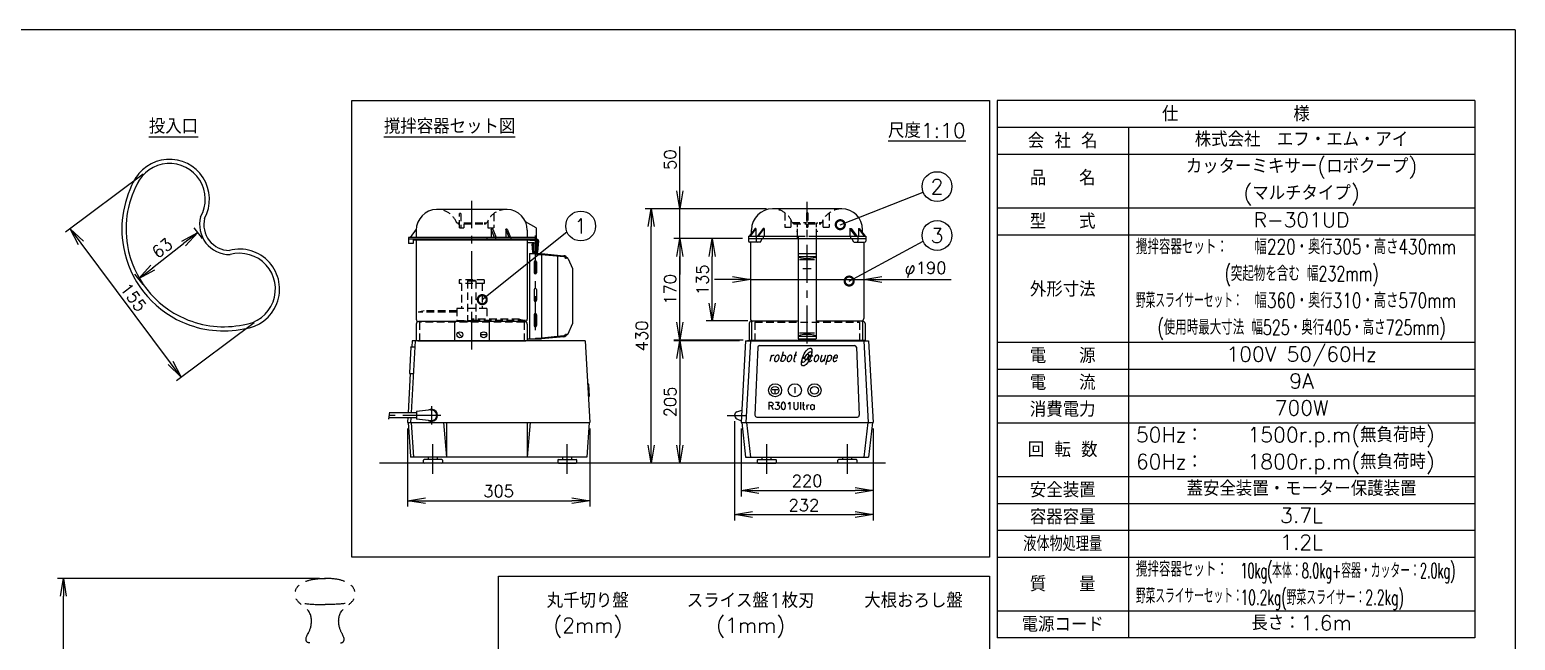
# Model space of a CAD drawing. Extents: x 115 to 2025, y 0 to 1377.
# Drawn here: x 781 to 2025, y 865 to 1377 of the extents above; entities that cross this region are included whole.
import ezdxf
from ezdxf.enums import TextEntityAlignment as Align

# ---------------------------------------------------------------- set-up
doc = ezdxf.new("R2010")
doc.units = 0
doc.header["$PDMODE"] = 3
for name, pattern in [('CENTER', [50.8, 31.75, -6.35, 6.35, -6.35]), ('HIDDEN', [9.525, 6.35, -3.175]), ('PHANTOM', [63.5, 31.75, -6.35, 6.35, -6.35, 6.35, -6.35])]:
    doc.linetypes.add(name, pattern=pattern)
doc.layers.get('0').update_dxf_attribs({"linetype": 'CONTINUOUS'})
doc.layers.get('DEFPOINTS').update_dxf_attribs({"linetype": 'CONTINUOUS'})
for name, color, linetype in [('DANMEN', 7, 'CONTINUOUS'), ('SIYOU', 7, 'CONTINUOUS'), ('SUNPOU', 7, 'CONTINUOUS'), ('WAKU', 7, 'CONTINUOUS')]:
    doc.layers.add(name, color=color, linetype=linetype)
doc.styles.get("Standard").update_dxf_attribs({"font": 'romans.shx', "bigfont": 'extfont.shx'})
doc.dimstyles.get("Standard").update_dxf_attribs({"dimscale": 5, "dimtxt": 2, "dimasz": 3, "dimexe": 1, "dimexo": 1, "dimgap": 0.6, "dimtad": 3, "dimdec": 0, "dimzin": 0, "dimdsep": 46, "dimtxsty": 'STANDARD', "dimblk1": 'OPEN', "dimblk2": 'OPEN', "dimsah": 1, "dimcen": 1.5, "dimclrd": 7, "dimclre": 7, "dimclrt": 7, "dimadec": 0, "dimazin": 0, "dimtfac": 1, "dimtdec": 0, "dimtmove": 0, "dimatfit": 0, "dimldrblk": 'DOTSMALL', "dimfxl": 1, "dimtvp": 1, "dimtolj": 1, "dimtzin": 0, "dimarcsym": 0})

# ---------------------------------------------------------------- blocks, each defined once
blk = doc.blocks.new('_DotSmall')
at = {"color": 0, "linetype": 'ByBlock', "const_width": 0.5}
blk.add_lwpolyline([(-0.0625, 0, 1), (0.0625, 0, 1)], format="xyb", close=True, dxfattribs=at)
blk = doc.blocks.new('_OPEN')
at = {"color": 0, "linetype": 'ByBlock'}
for p, q in [((-1, 0.167), (0, 0)), ((0, 0), (-1, -0.167)), ((0, 0), (-1, 0))]:
    blk.add_line(p, q, dxfattribs=at)
blk = doc.blocks.new('*D9')
at = {"layer": 'DEFPOINTS', "color": 0}
for p in [(880.1, 1258.7), (815, 1210.1), (973, 1134.3)]:
    blk.add_point(p, dxfattribs=at)
at = {"layer": 'SUNPOU', "color": 7, "lineweight": -2}
for p, q in [((876.1, 1255.8), (811, 1207.1)), ((898.9, 1097.7), (824, 1198.1)), ((969, 1131.3), (903.9, 1082.7))]:
    blk.add_line(p, q, dxfattribs=at)
at = {"layer": 'SUNPOU', "color": 7, "lineweight": -2, "xscale": 15, "yscale": 15, "zscale": 15}
for p, rotation in [((815, 1210.1), 126.7518749825442), ((907.9, 1085.7), 306.7518749825442)]:
    blk.add_blockref('_OPEN', p, dxfattribs=dict(at, rotation=rotation))
at = {"layer": 'SUNPOU', "color": 7, "insert": (867.9, 1152.7), "char_height": 10, "attachment_point": 5, "rotation": 306.7519}
blk.add_mtext('\\A1;155', dxfattribs=at)
blk = doc.blocks.new('*D10')
at = {"layer": 'DEFPOINTS', "color": 0}
for p in [(921.7, 1206.9), (928.7, 1198.1), (879.1, 1159.4)]:
    blk.add_point(p, dxfattribs=at)
at = {"layer": 'SUNPOU', "color": 7, "lineweight": -2}
for p, q in [((925.6, 1202), (918.7, 1210.8)), ((884, 1177.4), (909.9, 1197.7)), ((876, 1163.3), (869.1, 1172.1))]:
    blk.add_line(p, q, dxfattribs=at)
at = {"layer": 'SUNPOU', "color": 7, "lineweight": -2, "xscale": 15, "yscale": 15, "zscale": 15}
for p, rotation in [((921.7, 1206.9), 37.99015580049571), ((872.2, 1168.2), 217.9901558004957)]:
    blk.add_blockref('_OPEN', p, dxfattribs=dict(at, rotation=rotation))
at = {"layer": 'SUNPOU', "color": 7, "insert": (892, 1193.9), "char_height": 10, "attachment_point": 5, "rotation": 37.9902}
blk.add_mtext('\\A1;63', dxfattribs=at)
blk = doc.blocks.new('*D16')
at = {"layer": 'DEFPOINTS', "color": 0}
for p in [(1376.7, 1047.8), (1487.2, 1047.8), (1487.2, 990.9)]:
    blk.add_point(p, dxfattribs=at)
at = {"layer": 'SUNPOU', "color": 7, "lineweight": -2}
for p, q in [((1376.7, 1042.8), (1376.7, 985.9)), ((1487.2, 1042.8), (1487.2, 985.9)), ((1391.7, 990.9), (1472.2, 990.9))]:
    blk.add_line(p, q, dxfattribs=at)
at = {"layer": 'SUNPOU', "color": 7, "lineweight": -2, "xscale": 15, "yscale": 15, "zscale": 15, "rotation": 180}
blk.add_blockref('_OPEN', (1376.7, 990.9), dxfattribs=at)
at = {"layer": 'SUNPOU', "color": 7, "lineweight": -2, "xscale": 15, "yscale": 15, "zscale": 15}
blk.add_blockref('_OPEN', (1487.2, 990.9), dxfattribs=at)
at = {"layer": 'SUNPOU', "color": 7, "insert": (1432, 998.9), "char_height": 10, "attachment_point": 5}
blk.add_mtext('\\A1;220', dxfattribs=at)
blk = doc.blocks.new('*D17')
at = {"layer": 'DEFPOINTS', "color": 0}
for p in [(1097.5, 1047.8), (1250, 1047.8), (1250, 982.3)]:
    blk.add_point(p, dxfattribs=at)
at = {"layer": 'SUNPOU', "color": 7, "lineweight": -2}
for p, q in [((1097.5, 1042.8), (1097.5, 977.3)), ((1250, 1042.8), (1250, 977.3)), ((1112.5, 982.3), (1235, 982.3))]:
    blk.add_line(p, q, dxfattribs=at)
at = {"layer": 'SUNPOU', "color": 7, "lineweight": -2, "xscale": 15, "yscale": 15, "zscale": 15, "rotation": 180}
blk.add_blockref('_OPEN', (1097.5, 982.3), dxfattribs=at)
at = {"layer": 'SUNPOU', "color": 7, "lineweight": -2, "xscale": 15, "yscale": 15, "zscale": 15}
blk.add_blockref('_OPEN', (1250, 982.3), dxfattribs=at)
at = {"layer": 'SUNPOU', "color": 7, "insert": (1173.7, 990.3), "char_height": 10, "attachment_point": 5}
blk.add_mtext('\\A1;305', dxfattribs=at)
blk = doc.blocks.new('*D18')
at = {"layer": 'DEFPOINTS', "color": 0}
for p in [(1380.5, 1116.3), (1325.4, 1013.8), (1369.3, 1013.8)]:
    blk.add_point(p, dxfattribs=at)
at = {"layer": 'SUNPOU', "color": 7, "lineweight": -2}
for p, q in [((1375.5, 1116.3), (1320.4, 1116.3)), ((1325.4, 1101.3), (1325.4, 1028.8)), ((1364.3, 1013.8), (1320.4, 1013.8))]:
    blk.add_line(p, q, dxfattribs=at)
at = {"layer": 'SUNPOU', "color": 7, "lineweight": -2, "xscale": 15, "yscale": 15, "zscale": 15}
for p, rotation in [((1325.4, 1116.3), 90), ((1325.4, 1013.8), 270)]:
    blk.add_blockref('_OPEN', p, dxfattribs=dict(at, rotation=rotation))
at = {"layer": 'SUNPOU', "color": 7, "insert": (1317.4, 1065), "char_height": 10, "attachment_point": 5, "rotation": 90}
blk.add_mtext('\\A1;205', dxfattribs=at)
blk = doc.blocks.new('*D19')
at = {"layer": 'DEFPOINTS', "color": 0}
for p in [(1325.4, 1201.8), (1382.8, 1201.8), (1383.5, 1116.8)]:
    blk.add_point(p, dxfattribs=at)
at = {"layer": 'SUNPOU', "color": 7, "lineweight": -2}
for p, q in [((1377.8, 1201.8), (1320.4, 1201.8)), ((1325.4, 1131.8), (1325.4, 1186.8)), ((1378.5, 1116.8), (1320.4, 1116.8))]:
    blk.add_line(p, q, dxfattribs=at)
at = {"layer": 'SUNPOU', "color": 7, "lineweight": -2, "xscale": 15, "yscale": 15, "zscale": 15}
for p, rotation in [((1325.4, 1201.8), 90), ((1325.4, 1116.8), 270)]:
    blk.add_blockref('_OPEN', p, dxfattribs=dict(at, rotation=rotation))
at = {"layer": 'SUNPOU', "color": 7, "insert": (1317.4, 1159.3), "char_height": 10, "attachment_point": 5, "rotation": 90}
blk.add_mtext('\\A1;170', dxfattribs=at)
blk = doc.blocks.new('*D20')
at = {"layer": 'DEFPOINTS', "color": 0}
for p in [(1325.4, 1226.8), (1403, 1226.8), (1382.8, 1201.8)]:
    blk.add_point(p, dxfattribs=at)
at = {"layer": 'SUNPOU', "color": 7, "lineweight": -2}
for p, q in [((1325.4, 1241.8), (1325.4, 1279)), ((1398, 1226.8), (1320.4, 1226.8)), ((1325.4, 1201.8), (1325.4, 1226.8)), ((1377.8, 1201.8), (1320.4, 1201.8)), ((1325.4, 1186.8), (1325.4, 1171.8))]:
    blk.add_line(p, q, dxfattribs=at)
at = {"layer": 'SUNPOU', "color": 7, "lineweight": -2, "xscale": 15, "yscale": 15, "zscale": 15}
for p, rotation in [((1325.4, 1226.8), 270), ((1325.4, 1201.8), 90)]:
    blk.add_blockref('_OPEN', p, dxfattribs=dict(at, rotation=rotation))
at = {"layer": 'SUNPOU', "color": 7, "insert": (1317.4, 1267.9), "char_height": 10, "attachment_point": 5, "rotation": 90}
blk.add_mtext('\\A1;50', dxfattribs=at)
blk = doc.blocks.new('*D21')
at = {"layer": 'DEFPOINTS', "color": 0}
for p in [(1301.5, 1226.8), (1403, 1226.8), (1372.1, 1013.8)]:
    blk.add_point(p, dxfattribs=at)
at = {"layer": 'SUNPOU', "color": 7, "lineweight": -2}
for p, q in [((1398, 1226.8), (1296.5, 1226.8)), ((1301.5, 1028.8), (1301.5, 1211.8)), ((1367.1, 1013.8), (1296.5, 1013.8))]:
    blk.add_line(p, q, dxfattribs=at)
at = {"layer": 'SUNPOU', "color": 7, "lineweight": -2, "xscale": 15, "yscale": 15, "zscale": 15}
for p, rotation in [((1301.5, 1226.8), 90), ((1301.5, 1013.8), 270)]:
    blk.add_blockref('_OPEN', p, dxfattribs=dict(at, rotation=rotation))
at = {"layer": 'SUNPOU', "color": 7, "insert": (1293.5, 1120.3), "char_height": 10, "attachment_point": 5, "rotation": 90}
blk.add_mtext('\\A1;430', dxfattribs=at)
blk = doc.blocks.new('*D25')
at = {"layer": 'DEFPOINTS', "color": 0}
for p in [(809.2, 917.2), (1028.8, 917.2), (845.5, 196.2)]:
    blk.add_point(p, dxfattribs=at)
at = {"layer": 'SUNPOU', "color": 7, "lineweight": -2}
for p, q in [((1023.8, 917.2), (804.2, 917.2)), ((809.2, 211.2), (809.2, 902.2)), ((840.5, 196.2), (804.2, 196.2))]:
    blk.add_line(p, q, dxfattribs=at)
at = {"layer": 'SUNPOU', "color": 7, "lineweight": -2, "xscale": 15, "yscale": 15, "zscale": 15}
for p, rotation in [((809.2, 917.2), 90), ((809.2, 196.2), 270)]:
    blk.add_blockref('_OPEN', p, dxfattribs=dict(at, rotation=rotation))
at = {"layer": 'SUNPOU', "color": 7, "insert": (801.2, 556.7), "char_height": 10, "attachment_point": 5, "rotation": 90}
blk.add_mtext('\\A1;725', dxfattribs=at)
blk = doc.blocks.new('*D31')
at = {"layer": 'DEFPOINTS', "color": 0}
for p in [(1371.3, 1053.8), (1487.2, 1047.8), (1487.2, 970.6)]:
    blk.add_point(p, dxfattribs=at)
at = {"layer": 'SUNPOU', "color": 7, "lineweight": -2}
for p, q in [((1371.3, 1048.8), (1371.3, 965.6)), ((1487.2, 1042.8), (1487.2, 965.6)), ((1386.3, 970.6), (1472.2, 970.6))]:
    blk.add_line(p, q, dxfattribs=at)
at = {"layer": 'SUNPOU', "color": 7, "lineweight": -2, "xscale": 15, "yscale": 15, "zscale": 15, "rotation": 180}
blk.add_blockref('_OPEN', (1371.3, 970.6), dxfattribs=at)
at = {"layer": 'SUNPOU', "color": 7, "lineweight": -2, "xscale": 15, "yscale": 15, "zscale": 15}
blk.add_blockref('_OPEN', (1487.2, 970.6), dxfattribs=at)
at = {"layer": 'SUNPOU', "color": 7, "insert": (1429.3, 978.6), "char_height": 10, "attachment_point": 5}
blk.add_mtext('\\A1;232', dxfattribs=at)
blk = doc.blocks.new('*D32')
at = {"layer": 'DEFPOINTS', "color": 0}
for p in [(1352.4, 1201.8), (1382.8, 1201.8), (1387.5, 1132.8)]:
    blk.add_point(p, dxfattribs=at)
at = {"layer": 'SUNPOU', "color": 7, "lineweight": -2}
for p, q in [((1377.8, 1201.8), (1347.4, 1201.8)), ((1352.4, 1147.8), (1352.4, 1186.8)), ((1382.5, 1132.8), (1347.4, 1132.8))]:
    blk.add_line(p, q, dxfattribs=at)
at = {"layer": 'SUNPOU', "color": 7, "lineweight": -2, "xscale": 15, "yscale": 15, "zscale": 15}
for p, rotation in [((1352.4, 1201.8), 90), ((1352.4, 1132.8), 270)]:
    blk.add_blockref('_OPEN', p, dxfattribs=dict(at, rotation=rotation))
at = {"layer": 'SUNPOU', "color": 7, "insert": (1344.4, 1167.3), "char_height": 10, "attachment_point": 5, "rotation": 90}
blk.add_mtext('\\A1;135', dxfattribs=at)
blk = doc.blocks.new('*D33')
at = {"layer": 'DEFPOINTS', "color": 0}
for p in [(1384.5, 1169.7), (1479.5, 1169.7), (1479.5, 1167.6)]:
    blk.add_point(p, dxfattribs=at)
at = {"layer": 'SUNPOU', "color": 7, "lineweight": -2}
for p, q in [((1369.5, 1167.6), (1354.5, 1167.6)), ((1384.5, 1167.6), (1479.5, 1167.6)), ((1384.5, 1164.7), (1384.5, 1162.6)), ((1479.5, 1164.7), (1479.5, 1162.6)), ((1494.5, 1167.6), (1552.6, 1167.6))]:
    blk.add_line(p, q, dxfattribs=at)
at = {"layer": 'SUNPOU', "color": 7, "lineweight": -2, "xscale": 15, "yscale": 15, "zscale": 15}
blk.add_blockref('_OPEN', (1384.5, 1167.6), dxfattribs=at)
at = {"layer": 'SUNPOU', "color": 7, "lineweight": -2, "xscale": 15, "yscale": 15, "zscale": 15, "rotation": 180}
blk.add_blockref('_OPEN', (1479.5, 1167.6), dxfattribs=at)
at = {"layer": 'SUNPOU', "color": 7, "insert": (1531.1, 1175.6), "char_height": 10, "attachment_point": 5}
blk.add_mtext('\\A1;φ190', dxfattribs=at)

msp = doc.modelspace()

# ---------------------------------------------------------------- linework, layer by layer
at = {"color": 2}
for p, q in [((1180.72, 1226.26), (1121.72, 1226.26)), ((1460.95, 1226.77), (1403.02, 1226.77)), ((1460.95, 1226.77), (1403.02, 1226.77)), ((1104.75, 1209.76), (1099.63, 1202.76)), ((1104.72, 1208.74), (1104.72, 1202.76)), ((1168.85, 1209.76), (1167.43, 1209.76)), ((1170.3, 1202.76), (1167.43, 1209.76)), ((1167.43, 1209.76), (1167.43, 1202.76)), ((1168.85, 1209.76), (1171.6, 1202.76)), ((1180.86, 1209.76), (1179.67, 1209.76)), ((1179.67, 1209.76), (1179.67, 1202.76)), ((1182.43, 1202.76), (1179.67, 1209.76)), ((1180.86, 1209.76), (1183.73, 1202.76)), ((1205.22, 1210.76), (1196.25, 1215.76)), ((1205.22, 1210.76), (1205.22, 1202.76)), ((1388.41, 1210.26), (1383.44, 1203.76)), ((1388.96, 1210.26), (1384.19, 1203.76)), ((1385.49, 1206.44), (1385.49, 1209.23)), ((1388.96, 1210.26), (1388.41, 1210.26)), ((1388.96, 1210.26), (1388.96, 1203.76)), ((1395.21, 1210.26), (1390.44, 1203.76)), ((1391.19, 1203.76), (1396.16, 1210.26)), ((1396.16, 1210.26), (1395.21, 1210.26)), ((1396.16, 1210.26), (1396.16, 1203.76)), ((1467.82, 1210.26), (1467.82, 1203.76)), ((1467.82, 1210.26), (1468.77, 1210.26)), ((1472.79, 1203.76), (1467.82, 1210.26)), ((1468.77, 1210.26), (1473.54, 1203.76)), ((1475.02, 1210.26), (1475.02, 1203.76)), ((1475.02, 1210.26), (1475.57, 1210.26)), ((1475.02, 1210.26), (1479.79, 1203.76)), ((1475.57, 1210.26), (1480.54, 1203.76)), ((1478.49, 1206.44), (1478.49, 1209.23)), ((1205.22, 1202.76), (1098.22, 1202.76)), ((1098.22, 1202.76), (1098.22, 1201.26)), ((1205.22, 1201.26), (1098.22, 1201.26)), ((1098.22, 1201.26), (1098.22, 1197.76)), ((1102.22, 1197.76), (1098.22, 1197.76)), ((1102.22, 1201.26), (1102.22, 1197.76)), ((1151.22, 1201.26), (1102.72, 1201.26)), ((1102.72, 1200.51), (1102.72, 1201.26)), ((1104.72, 1200.51), (1102.72, 1200.51)), ((1104.72, 1200.51), (1104.72, 1134.26)), ((1197.72, 1200.51), (1104.72, 1200.51)), ((1199.72, 1201.26), (1151.22, 1201.26)), ((1163.83, 1202.76), (1163.83, 1201.26)), ((1170.96, 1202.76), (1170.96, 1201.26)), ((1183.95, 1202.76), (1183.95, 1201.26)), ((1197.72, 1200.51), (1197.72, 1134.26)), ((1199.72, 1200.51), (1197.72, 1200.51)), ((1197.87, 1198.26), (1197.87, 1201.26)), ((1203.1, 1198.26), (1197.87, 1198.26)), ((1199.72, 1200.51), (1199.72, 1201.26)), ((1199.87, 1200.26), (1199.87, 1201.26)), ((1205.22, 1200.26), (1199.87, 1200.26)), ((1202.31, 1197.26), (1201.55, 1197.26)), ((1201.55, 1197.26), (1202.13, 1190.41)), ((1202.31, 1197.26), (1202.87, 1190.47)), ((1203.1, 1190.76), (1203.1, 1198.26)), ((1205.86, 1201.26), (1203.22, 1201.26)), ((1203.22, 1201.26), (1203.22, 1200.51)), ((1205.86, 1200.51), (1203.22, 1200.51)), ((1205.22, 1198.01), (1203.22, 1198.01)), ((1205.22, 1202.76), (1205.22, 1201.26)), ((1205.22, 1200.26), (1205.22, 1190.76)), ((1205.22, 1190.03), (1205.22, 1198.01)), ((1206.36, 1199.97), (1205.57, 1190.47)), ((1207.11, 1199.91), (1206.32, 1190.41)), ((1382.8, 1203.76), (1424.49, 1203.76)), ((1382.8, 1203.76), (1382.8, 1199.76)), ((1382.8, 1201.76), (1424.49, 1201.76)), ((1392.93, 1198.76), (1383.8, 1198.76)), ((1384.49, 1198.76), (1384.49, 1134.76)), ((1389.43, 1203.76), (1389.43, 1199.76)), ((1392.93, 1198.76), (1394.43, 1201.76)), ((1395.42, 1201.76), (1395.42, 1203.76)), ((1424.49, 1203.76), (1424.49, 1117.76)), ((1425.74, 1201.76), (1438.24, 1201.76)), ((1439.49, 1203.76), (1481.18, 1203.76)), ((1439.49, 1203.76), (1439.49, 1117.76)), ((1439.49, 1201.76), (1481.18, 1201.76)), ((1468.56, 1201.76), (1468.56, 1203.76)), ((1471.05, 1198.76), (1469.55, 1201.76)), ((1471.05, 1198.76), (1480.18, 1198.76)), ((1474.55, 1203.76), (1474.55, 1199.76)), ((1479.49, 1198.76), (1479.49, 1134.76)), ((1481.18, 1203.76), (1481.18, 1199.76)), ((1199.47, 1189.26), (1209.51, 1189.26)), ((1199.47, 1189.26), (1199.47, 1117.76)), ((1205.22, 1190.76), (1203.1, 1190.76)), ((1205.07, 1190.01), (1203.37, 1190.01)), ((1205.07, 1189.26), (1203.37, 1189.26)), ((1203.47, 1182.26), (1203.47, 1173.26)), ((1205.47, 1188.51), (1205.47, 1189.26)), ((1205.47, 1188.51), (1209.47, 1188.51)), ((1205.47, 1182.26), (1205.47, 1173.26)), ((1209.47, 1189.26), (1209.47, 1118.51)), ((1209.47, 1188.51), (1228.36, 1186.71)), ((1209.51, 1189.26), (1228.43, 1187.46)), ((1222.97, 1187.22), (1222.97, 1119.8)), ((1232.06, 1184.9), (1229.68, 1186.93)), ((1230.47, 1185.22), (1229.72, 1185.22)), ((1232.06, 1184.9), (1235.47, 1176.62)), ((1424.49, 1189.26), (1439.49, 1189.26)), ((1424.49, 1186.93), (1439.49, 1186.93)), ((1425.74, 1184.16), (1438.24, 1184.16)), ((1235.47, 1176.62), (1235.47, 1130.39)), ((1428.55, 1176.62), (1435.43, 1176.62)), ((1203.47, 1159.1), (1203.47, 1150.1)), ((1205.47, 1159.1), (1205.47, 1150.1)), ((1195.72, 1132.26), (1106.72, 1132.26)), ((1136.72, 1132.26), (1136.72, 1116.26)), ((1165.72, 1132.26), (1165.72, 1116.26)), ((1203.47, 1138.01), (1203.47, 1129.01)), ((1205.47, 1138.01), (1205.47, 1129.01)), ((1424.49, 1132.76), (1385.49, 1132.76)), ((1385.49, 1132.76), (1385.49, 1116.76)), ((1478.49, 1132.76), (1439.49, 1132.76)), ((1478.49, 1132.76), (1478.49, 1116.76)), ((1104.72, 1130.26), (1104.72, 1116.26)), ((1142.99, 1119.49), (1139.45, 1123.03)), ((1163.72, 1121.26), (1158.72, 1121.26)), ((1197.72, 1130.26), (1197.72, 1116.26)), ((1228.36, 1120.31), (1209.47, 1118.51)), ((1228.43, 1119.56), (1209.51, 1117.76)), ((1232.06, 1122.12), (1229.68, 1120.09)), ((1229.72, 1121.8), (1230.47, 1121.8)), ((1232.06, 1122.12), (1235.47, 1130.39)), ((1383.49, 1130.76), (1383.49, 1116.76)), ((1424.49, 1120.09), (1439.49, 1120.09)), ((1425.74, 1122.86), (1438.24, 1122.86)), ((1480.49, 1130.76), (1480.49, 1116.76)), ((1100.16, 1110.76), (1098.99, 1089.26)), ((1100.16, 1110.76), (1100.19, 1111.26)), ((1100.19, 1111.26), (1103.45, 1111.26)), ((1103.72, 1116.26), (1100.41, 1055.76)), ((1101.22, 1116.26), (1100.94, 1111.26)), ((1101.72, 1116.26), (1101.22, 1116.26)), ((1246.22, 1116.26), (1101.72, 1116.26)), ((1197.72, 1116.26), (1104.72, 1116.26)), ((1106.04, 1116.26), (1196.4, 1116.26)), ((1197.72, 1117.76), (1209.47, 1117.76)), ((1204.47, 1118.51), (1209.47, 1118.51)), ((1204.47, 1118.51), (1204.47, 1117.76)), ((1246.22, 1116.26), (1249.97, 1047.76)), ((1380.48, 1116.26), (1376.73, 1047.76)), ((1380.48, 1116.26), (1483.49, 1116.26)), ((1384.49, 1116.26), (1380.74, 1047.76)), ((1431.99, 1116.26), (1381.99, 1116.26)), ((1383.49, 1116.76), (1431.99, 1116.76)), ((1390.68, 1110.82), (1388.3, 1053.82)), ((1392.18, 1112.26), (1471.8, 1112.26)), ((1424.49, 1117.76), (1439.49, 1117.76)), ((1431.99, 1116.76), (1480.49, 1116.76)), ((1431.99, 1116.26), (1481.99, 1116.26)), ((1473.3, 1110.82), (1475.67, 1053.82)), ((1479.49, 1116.26), (1483.24, 1047.76)), ((1483.49, 1116.26), (1487.24, 1047.76)), ((1429.49, 1098.52), (1429.47, 1098.51)), ((1433.83, 1106.63), (1433.88, 1106.68)), ((1099.71, 1088.76), (1097.9, 1055.76)), ((1098.99, 1089.26), (1098.96, 1088.76)), ((1098.96, 1088.76), (1102.22, 1088.76)), ((1248.47, 1080.26), (1248.19, 1080.26)), ((1248.97, 1079.79), (1249.52, 1069.79)), ((1402.77, 1075.43), (1407.59, 1075.43)), ((1405.18, 1072.26), (1405.18, 1075.43)), ((1421.68, 1077.26), (1421.68, 1072.26)), ((1117.47, 1058.26), (1104.97, 1057.01)), ((1249.02, 1069.26), (1248.79, 1069.26)), ((1373.19, 1056.69), (1377.34, 1058.15)), ((1082.32, 1056.52), (1081.35, 1050.59)), ((1104.97, 1051.76), (1081.54, 1051.76)), ((1104.97, 1055.76), (1082.2, 1055.76)), ((1097.49, 1048.26), (1097.47, 1047.76)), ((1097.47, 1047.76), (1249.97, 1047.76)), ((1097.69, 1051.76), (1097.49, 1048.26)), ((1097.96, 1047.76), (1099.93, 1019.26)), ((1100.19, 1051.76), (1099.97, 1047.76)), ((1100.47, 1047.76), (1102.47, 1018.76)), ((1104.97, 1057.01), (1104.97, 1050.51)), ((1117.47, 1049.26), (1104.97, 1050.51)), ((1127.47, 1047.76), (1129.97, 1018.76)), ((1129.97, 1047.76), (1129.97, 1018.76)), ((1197.47, 1047.76), (1197.47, 1018.76)), ((1199.97, 1047.76), (1197.47, 1018.76)), ((1249.47, 1047.76), (1247.47, 1018.76)), ((1373.03, 1050.91), (1376.81, 1049.25)), ((1376.73, 1047.76), (1487.24, 1047.76)), ((1377.21, 1047.76), (1380.46, 1018.76)), ((1381.24, 1047.76), (1384.49, 1018.76)), ((1389.8, 1052.26), (1474.18, 1052.26)), ((1482.74, 1047.76), (1479.49, 1018.76)), ((1486.76, 1047.76), (1483.51, 1018.76)), ((1497.56, 1013.76), (1073.9, 1013.76)), ((1099.93, 1019.26), (1099.96, 1018.76)), ((1247.47, 1018.76), (1099.96, 1018.76)), ((1110.72, 1014.26), (1110.72, 1016.26)), ((1126.22, 1016.76), (1111.22, 1016.76)), ((1126.22, 1013.76), (1111.22, 1013.76)), ((1114.97, 1016.76), (1114.97, 1018.76)), ((1122.47, 1016.76), (1122.47, 1018.76)), ((1126.72, 1016.26), (1126.72, 1014.26)), ((1223.22, 1016.26), (1223.22, 1014.26)), ((1223.72, 1016.76), (1238.72, 1016.76)), ((1223.72, 1013.76), (1238.72, 1013.76)), ((1227.47, 1016.76), (1227.47, 1018.76)), ((1234.97, 1016.76), (1234.97, 1018.76)), ((1239.22, 1014.26), (1239.22, 1016.26)), ((1380.46, 1018.76), (1483.51, 1018.76)), ((1390.24, 1016.26), (1390.24, 1014.26)), ((1390.74, 1016.76), (1405.74, 1016.76)), ((1390.74, 1013.76), (1405.74, 1013.76)), ((1394.49, 1016.76), (1394.49, 1018.76)), ((1401.99, 1016.76), (1401.99, 1018.76)), ((1406.24, 1014.26), (1406.24, 1016.26)), ((1457.74, 1014.26), (1457.74, 1016.26)), ((1473.24, 1016.76), (1458.24, 1016.76)), ((1473.24, 1013.76), (1458.24, 1013.76)), ((1461.99, 1016.76), (1461.99, 1018.76)), ((1469.49, 1016.76), (1469.49, 1018.76)), ((1473.74, 1016.26), (1473.74, 1014.26))]:
    msp.add_line(p, q, dxfattribs=at)
at = {"color": 2, "linetype": 'CENTER'}
msp.add_line((1204.22, 1204.27), (1204.22, 1125.11), dxfattribs=at)
at = {"color": 2}
for points in [[(1427.49, 1099.69, 0.724567), (1429.47, 1098.51, 0.724567)], [(1427.49, 1099.69, 0.724567), (1429.47, 1098.51, 0.724567)], [(1427.49, 1099.69, 0.724567), (1429.47, 1098.51, 0.724567)], [(1427.49, 1099.69, 0.724567), (1429.47, 1098.51, 0.724567)], [(1428.67, 1103.38, 0.1651307), (1428.59, 1101.73, 0.5732887), (1428.86, 1101.66), (1433.83, 1106.63)], [(1428.67, 1103.38, 0.1651307), (1428.59, 1101.73, 0.5732887), (1428.86, 1101.66), (1433.83, 1106.63)], [(1428.67, 1103.38, 0.1651307), (1428.59, 1101.73, 0.5732887), (1428.86, 1101.66), (1433.83, 1106.63)], [(1428.67, 1103.38, 0.1651307), (1428.59, 1101.73, 0.5732887), (1428.86, 1101.66), (1433.83, 1106.63)], [(1429.49, 1098.52), (1434.49, 1103.53, -0.5728059), (1434.77, 1103.46, -0.1655041), (1434.68, 1101.81)], [(1429.49, 1098.52), (1434.49, 1103.53, -0.5728059), (1434.77, 1103.46, -0.1655041), (1434.68, 1101.81)], [(1429.49, 1098.52), (1434.49, 1103.53, -0.5728059), (1434.77, 1103.46, -0.1655041), (1434.68, 1101.81)], [(1429.49, 1098.52), (1434.49, 1103.53, -0.5728059), (1434.77, 1103.46, -0.1655041), (1434.68, 1101.81)], [(1435.87, 1105.49, 0.724567), (1433.88, 1106.68, 1.3801346)], [(1435.87, 1105.49, 0.724567), (1433.88, 1106.68, 1.3801346)], [(1435.87, 1105.49, 0.724567), (1433.88, 1106.68, 1.3801346)], [(1435.87, 1105.49, 0.724567), (1433.88, 1106.68, 1.3801346)]]:
    msp.add_lwpolyline(points, format="xyb", dxfattribs=at)
msp.add_lwpolyline([(1173.63, 919.13), (1584.7, 919.13), (1584.7, 673.03), (1173.63, 673.03)], close=True, dxfattribs=at)
for centre, radius in [((1141.22, 1121.26), 2.5), ((1161.22, 1121.26), 2.5), ((1405.18, 1074.76), 5.5), ((1405.18, 1074.76), 3.25), ((1421.68, 1074.76), 5.5), ((1438.18, 1074.76), 5.5), ((1438.18, 1074.76), 3.25)]:
    msp.add_circle(centre, radius, dxfattribs=at)
for centre, radius, start, end in [((898.05, 1234.71), 33.5, 331.42233, 155.30426), ((898.05, 1234.71), 30, 330.61687, 155.44565), ((943.49, 1209.77), 85.28, 149.65222, 190.08699), ((943.49, 1209.77), 81.78, 149.65222, 189.66666), ((948.44, 1213.5), 25.1, 165.01584, 270.78365), ((1122.25, 1208.74), 17.53, 91.73965, 180), ((1180.19, 1208.74), 17.53, 0, 88.26035), ((1403.02, 1209.23), 17.53, 90, 180), ((1460.95, 1209.23), 17.53, 0, 90), ((948.44, 1213.5), 21.6, 166.11256, 269.66612), ((943.49, 1209.77), 85.28, 190.08699, 246.03063), ((943.49, 1209.77), 81.78, 189.66666, 246.46387), ((1205.86, 1200.01), 1.25, 355.23636, 90), ((1205.86, 1200.01), 0.5, 355.23636, 90), ((1383.8, 1199.76), 1, 180, 270), ((1390.43, 1199.76), 1, 180, 270), ((1473.55, 1199.76), 1, 270, 0), ((1480.18, 1199.76), 1, 270, 0), ((956.77, 1159.49), 33.5, 276.21097, 104.63198), ((956.77, 1159.49), 30, 275.91129, 105.45272), ((1203.37, 1190.51), 1.25, 184.76364, 270), ((1203.37, 1190.51), 0.5, 184.76364, 270), ((1204.47, 1182.26), 1, 0, 180), ((1205.07, 1190.51), 0.5, 270, 355.23636), ((1205.07, 1190.51), 1.25, 270, 355.23636), ((1228.22, 1185.22), 1.5, 0, 84.55967), ((1228.22, 1185.22), 2.25, 0, 84.55967), ((1204.47, 1173.26), 1, 180, 0), ((1204.47, 1159.1), 1, 0, 180), ((1204.47, 1150.1), 1, 180, 0), ((943.49, 1209.77), 81.78, 246.46387, 281.54741), ((1106.72, 1134.26), 2, 180, 270), ((1106.72, 1130.26), 2, 90, 180), ((1195.72, 1134.26), 2, 270, 0), ((1195.72, 1130.26), 2, 0, 90), ((1204.47, 1138.01), 1, 0, 180), ((1385.49, 1130.76), 2, 90, 180), ((1386.49, 1134.76), 2, 180, 270), ((1477.49, 1134.76), 2, 270, 0), ((1478.49, 1130.76), 2, 0, 90), ((943.49, 1209.77), 85.28, 246.03063, 281.43365), ((1204.47, 1129.01), 1, 180, 0), ((1228.22, 1121.8), 1.5, 275.44033, 0), ((1228.22, 1121.8), 2.25, 275.44033, 0), ((1392.18, 1110.76), 1.5, 90, 177.61406), ((1471.8, 1110.76), 1.5, 2.38594, 90), ((1248.47, 1079.76), 0.5, 3.1335, 90), ((1117.47, 1053.76), 5, 237.86644, 122.13356), ((1117.47, 1053.76), 4.5, 258.57881, 101.42119), ((1249.02, 1069.76), 0.5, 270, 3.1335), ((1374.59, 1053.76), 3.25, 115.56305, 241.26411), ((1389.8, 1053.76), 1.5, 177.61406, 270), ((1474.18, 1053.76), 1.5, 270, 2.38594), ((1111.22, 1016.26), 0.5, 90, 180), ((1111.22, 1014.26), 0.5, 180, 270), ((1126.22, 1016.26), 0.5, 0, 90), ((1126.22, 1014.26), 0.5, 270, 0), ((1223.72, 1016.26), 0.5, 90, 180), ((1223.72, 1014.26), 0.5, 180, 270), ((1238.72, 1016.26), 0.5, 0, 90), ((1238.72, 1014.26), 0.5, 270, 0), ((1390.74, 1016.26), 0.5, 90, 180), ((1390.74, 1014.26), 0.5, 180, 270), ((1405.74, 1016.26), 0.5, 0, 90), ((1405.74, 1014.26), 0.5, 270, 0), ((1458.24, 1016.26), 0.5, 90, 180), ((1458.24, 1014.26), 0.5, 180, 270), ((1473.24, 1016.26), 0.5, 0, 90), ((1473.24, 1014.26), 0.5, 270, 0)]:
    msp.add_arc(centre, radius, start, end, dxfattribs=at)
msp.add_ellipse((1431.99, 1186.93), major_axis=(7.5, 0), ratio=0.228337, start_param=3.1415927, end_param=6.2831853, dxfattribs=at)
at = {"color": 2, "extrusion": (0, 0, -1)}
msp.add_ellipse((1431.99, 1120.09), major_axis=(7.5, 0), ratio=0.228337, start_param=3.1415927, end_param=6.2831853, dxfattribs=at)
at = {"color": 2}
for major_axis in [(-3.43, -7.36), (-3.43, -7.36), (-3.43, -7.36), (-3.43, -7.36), (-1.14, -2.45), (-1.14, -2.45), (-1.14, -2.45), (-1.14, -2.45)]:
    msp.add_ellipse((1431.68, 1102.59), major_axis=major_axis, ratio=0.3766667, dxfattribs=at)
at = {"color": 4, "linetype": 'PHANTOM'}
for points in [[(1015.56, 863.23), (1011.44, 863.23), (1011.89, 867.35), (1014.18, 871.01), (1016.47, 874.67), (1020.13, 886.12), (1011.89, 892.53), (1003.65, 898.93), (1003.2, 900.77), (1003.37, 904.88), (1003.2, 909), (1007.32, 917.24), (1028.83, 917.24)], [(1041.19, 863.23), (1045.31, 863.23), (1044.85, 867.35), (1042.56, 871.01), (1040.27, 874.67), (1036.61, 886.12), (1044.85, 892.53), (1053.09, 898.93), (1053.55, 900.77), (1053.37, 904.88), (1053.55, 909), (1049.43, 917.24), (1027.91, 917.24)]]:
    msp.add_open_spline(points, degree=3, knots=[0, 0, 0, 0, 1, 1, 1, 2, 2, 2, 3, 3, 3, 4, 4, 4, 4], dxfattribs=at)
for points in [[(1011.44, 896.19), (1015.37, 895.53), (1021.91, 895.29), (1028.37, 895.42)], [(1045.31, 896.19), (1041.38, 895.53), (1034.83, 895.29), (1028.37, 895.42)]]:
    msp.add_open_spline(points, degree=3, dxfattribs=at)
at = {"layer": 'DANMEN', "color": 4, "linetype": 'CENTER'}
for p, q in [((1151.22, 1108.83), (1151.22, 1233.36)), ((1431.99, 1113.96), (1431.99, 1232.49)), ((1117.47, 1061.53), (1117.47, 1045.98)), ((1125.25, 1053.76), (1081.87, 1053.76)), ((1365.1, 1053.76), (1380.65, 1053.76)), ((1118.72, 1004.8), (1118.72, 1029.74)), ((1231.22, 1004.8), (1231.22, 1029.74)), ((1398.24, 1004.8), (1398.24, 1029.74)), ((1465.74, 1004.8), (1465.74, 1029.74))]:
    msp.add_line(p, q, dxfattribs=at)
at = {"layer": 'DANMEN', "color": 2, "linetype": 'HIDDEN'}
for p, q in [((1140.97, 1210.75), (1140.97, 1222.8)), ((1141.97, 1222.8), (1140.97, 1222.8)), ((1141.97, 1222.8), (1141.97, 1210.75)), ((1169.72, 1222.8), (1169.72, 1210.75)), ((1413.49, 1223.3), (1413.49, 1211.26)), ((1431.49, 1223.3), (1431.49, 1211.26)), ((1432.49, 1223.3), (1431.49, 1223.3)), ((1432.49, 1223.3), (1432.49, 1211.26)), ((1450.49, 1223.3), (1450.49, 1211.26)), ((1140.97, 1214.75), (1138.72, 1214.75)), ((1139.72, 1214.75), (1139.72, 1213.75)), ((1140.97, 1213.75), (1139.72, 1213.75)), ((1140.97, 1210.75), (1144.47, 1210.75)), ((1160.47, 1214.75), (1141.97, 1214.75)), ((1160.47, 1213.75), (1141.97, 1213.75)), ((1144.47, 1213.75), (1144.47, 1210.75)), ((1163.72, 1214.75), (1161.47, 1214.75)), ((1162.72, 1213.75), (1161.47, 1213.75)), ((1162.72, 1214.75), (1162.72, 1213.75)), ((1164.72, 1216.99), (1164.72, 1210.75)), ((1164.72, 1210.75), (1169.72, 1210.75)), ((1413.49, 1211.26), (1418.49, 1211.26)), ((1418.49, 1217.49), (1418.49, 1211.26)), ((1419.49, 1215.26), (1431.49, 1215.26)), ((1420.49, 1214.26), (1420.49, 1215.26)), ((1420.49, 1214.26), (1431.49, 1214.26)), ((1423.99, 1214.76), (1422.99, 1214.76)), ((1423.99, 1207.76), (1422.99, 1207.76)), ((1423.99, 1203.76), (1423.99, 1214.76)), ((1423.99, 1201.76), (1423.99, 1214.76)), ((1431.49, 1211.26), (1431.99, 1211.26)), ((1431.99, 1211.26), (1432.49, 1211.26)), ((1432.49, 1215.26), (1444.49, 1215.26)), ((1432.49, 1214.26), (1443.49, 1214.26)), ((1439.99, 1203.76), (1439.99, 1214.76)), ((1439.99, 1201.76), (1439.99, 1214.76)), ((1440.99, 1214.76), (1439.99, 1214.76)), ((1440.99, 1207.76), (1439.99, 1207.76)), ((1443.49, 1214.26), (1443.49, 1215.26)), ((1445.49, 1211.26), (1445.49, 1217.49)), ((1445.49, 1211.26), (1450.49, 1211.26)), ((1423.99, 1203.76), (1439.49, 1203.76)), ((1423.99, 1201.76), (1439.49, 1201.76)), ((1161.72, 1167.26), (1140.72, 1167.26)), ((1140.72, 1167.26), (1140.72, 1164.26)), ((1161.72, 1164.26), (1140.72, 1164.26)), ((1142.47, 1164.26), (1142.47, 1143.26)), ((1148.22, 1166.76), (1147.72, 1166.26)), ((1147.72, 1166.26), (1147.72, 1131.76)), ((1154.72, 1166.26), (1147.72, 1166.26)), ((1154.22, 1166.76), (1148.22, 1166.76)), ((1154.22, 1166.76), (1154.72, 1166.26)), ((1154.72, 1166.26), (1154.72, 1131.76)), ((1159.97, 1164.26), (1159.97, 1143.26)), ((1161.72, 1167.26), (1161.72, 1164.26)), ((1111.22, 1141.26), (1106.22, 1140.26)), ((1138.72, 1140.26), (1106.22, 1140.26)), ((1138.72, 1141.26), (1111.22, 1141.26)), ((1163.72, 1143.26), (1138.72, 1143.26)), ((1138.72, 1143.26), (1138.72, 1133.26)), ((1138.72, 1133.26), (1151.22, 1133.26)), ((1146.22, 1132.26), (1146.22, 1133.26)), ((1191.22, 1134.26), (1151.22, 1134.26)), ((1196.22, 1133.26), (1151.22, 1133.26)), ((1156.22, 1132.26), (1156.22, 1133.26)), ((1163.72, 1143.26), (1163.72, 1133.26)), ((1191.22, 1134.26), (1196.22, 1133.26)), ((1194.97, 1131.76), (1107.47, 1131.76)), ((1107.47, 1131.76), (1107.47, 1116.26)), ((1194.97, 1131.76), (1194.97, 1116.26)), ((1388.24, 1131.76), (1475.74, 1131.76)), ((1388.24, 1131.76), (1388.24, 1116.26)), ((1475.74, 1131.76), (1475.74, 1116.26))]:
    msp.add_line(p, q, dxfattribs=at)
at = {"layer": 'DANMEN', "color": 2}
for p, q in [((1197.72, 1208.74), (1197.72, 1202.76)), ((1203.22, 1190.03), (1203.22, 1198.01))]:
    msp.add_line(p, q, dxfattribs=at)
msp.add_lwpolyline([(1050.67, 1317.5), (1584.7, 1317.5), (1584.7, 934.95), (1050.67, 934.95)], close=True, dxfattribs=at)
at = {"layer": 'DANMEN', "color": 2, "linetype": 'HIDDEN'}
for centre, start, end in [((1122.25, 1208.74), 20.06835, 91.73965), ((1180.19, 1208.74), 88.26035, 159.93165), ((1403.02, 1209.23), 20.10044, 90), ((1460.95, 1209.23), 90, 159.89956)]:
    msp.add_arc(centre, 17.53, start, end, dxfattribs=at)
at = {"layer": 'SIYOU', "color": 6}
for p, q in [((1991.01, 1317.5), (1591.01, 1317.5)), ((1591.01, 1317.5), (1591.01, 867.5)), ((1991.01, 1317.5), (1991.01, 867.5)), ((1591.01, 1205), (1991.01, 1205)), ((1991.01, 867.5), (1591.01, 867.5))]:
    msp.add_line(p, q, dxfattribs=at)
at = {"layer": 'SIYOU', "color": 7}
for p, q in [((1591.01, 1295), (1991.01, 1295)), ((1701.01, 1295), (1701.01, 867.5)), ((1591.01, 1272.5), (1991.01, 1272.5)), ((1591.01, 1227.5), (1991.01, 1227.5)), ((1591.01, 1115), (1991.01, 1115)), ((1591.01, 1092.5), (1991.01, 1092.5)), ((1591.01, 1070), (1991.01, 1070)), ((1591.01, 1047.5), (1991.01, 1047.5)), ((1591.01, 1002.5), (1991.01, 1002.5)), ((1591.01, 980), (1991.01, 980)), ((1591.01, 957.5), (1991.01, 957.5)), ((1591.01, 935), (1991.01, 935)), ((1591.01, 890), (1991.01, 890))]:
    msp.add_line(p, q, dxfattribs=at)
at = {"layer": 'SUNPOU'}
for centre in [(1540.8, 1245.33), (1242.41, 1212.34), (1540.8, 1204.38)]:
    msp.add_circle(centre, 12.5, dxfattribs=at)
at = {"layer": 'WAKU', "color": 6}
for q in [(115, 1376.75), (2025, 0)]:
    msp.add_line((2025, 1376.75), q, dxfattribs=at)

# ---------------------------------------------------------------- texts
at = {"color": 2, "oblique": 15, "width": 0.8}
msp.add_text('robot  coupe', height=8.125, dxfattribs=at).set_placement((1399.64, 1098.89))
at = {"color": 2}
msp.add_text('R301Ultra', height=6, dxfattribs=at).set_placement((1398.98, 1058.67))
at = {"layer": 'SIYOU'}
for s, p in [('仕\u3000\u3000\u3000\u3000\u3000\u3000\u3000様', (1791.01, 1306.25)), ('会 社 名', (1646.01, 1283.75)), ('品\u3000\u3000名', (1646.01, 1252.69)), ('型\u3000\u3000式', (1646.01, 1216.25)), ('外形寸法', (1646.01, 1159.4)), ('電\u3000\u3000源', (1646.01, 1103.75)), ('電\u3000\u3000流', (1646.01, 1081.25)), ('消費電力', (1646.01, 1058.75)), ('回 転 数', (1646.01, 1025)), ('安全装置', (1646.04, 991.24)), ('容器容量', (1646.01, 968.75)), ('質\u3000\u3000量', (1646.01, 912.5)), ('電源コード', (1646.01, 878.75))]:
    msp.add_text(s, height=12.5, dxfattribs=at).set_placement(p, align=Align.MIDDLE_CENTER)
at = {"layer": 'SIYOU', "color": 1}
for s, p in [('%%u投入口', (880.77, 1289.61)), ('%%U撹拌容器セット図', (1077.66, 1289.61)), ('%%U尺度1:10', (1499.78, 1286.1))]:
    msp.add_text(s, height=12.5, dxfattribs=at).set_placement(p)
for s, p in [('株式会社\u3000エフ・エム・アイ', (1846.01, 1285)), ('カッターミキサー(ロボクープ)', (1846.01, 1262.5)), ('(マルチタイプ)', (1846.01, 1240)), ('R-301UD', (1846.01, 1217.5)), ('100V 50/60Hz', (1846.01, 1105)), ('9A', (1846.01, 1082.5)), ('700W', (1846.01, 1060)), ('1500r.p.m(無負荷時)', (1879.17, 1037.5)), ('1800r.p.m(無負荷時)', (1879.17, 1015)), ('蓋安全装置・モーター保護装置', (1846.01, 992.5)), ('3.7L', (1846.01, 970)), ('1.2L', (1846.01, 947.5)), ('長さ：1.6m', (1846.01, 880))]:
    msp.add_text(s, height=12.5, dxfattribs=at).set_placement(p, align=Align.MIDDLE_CENTER)
for s, width, p in [('攪拌容器セット：', 0.7, (1707.35, 1195)), ('野菜スライサーセット：', 0.5, (1707.35, 1150)), ('攪拌容器セット：', 0.7, (1707.35, 925)), ('野菜スライサーセット：', 0.5, (1707.35, 902.59))]:
    msp.add_text(s, height=12.5, dxfattribs=dict(at, width=width)).set_placement(p, align=Align.MIDDLE_LEFT)
for s, width, p in [('幅220・奥行305・高さ430mm', 0.75, (1891.01, 1195)), ('(突起物を含む 幅232mm)', 0.7, (1846.01, 1172.5)), ('幅360・奥行310・高さ570mm', 0.75, (1891.01, 1150)), ('(使用時最大寸法 幅525・奥行405・高さ725mm)', 0.7, (1846.01, 1127.5))]:
    msp.add_text(s, height=12.5, dxfattribs=dict(at, width=width)).set_placement(p, align=Align.MIDDLE_CENTER)
for s, p in [('50Hz：', (1707.35, 1037.5)), ('60Hz：', (1707.35, 1015))]:
    msp.add_text(s, height=12.5, dxfattribs=at).set_placement(p, align=Align.MIDDLE_LEFT)
at = {"layer": 'SIYOU', "width": 0.8}
msp.add_text('液体物処理量', height=12.5, dxfattribs=at).set_placement((1646.01, 946.25), align=Align.MIDDLE_CENTER)
at = {"layer": 'SIYOU', "color": 1}
for s, width, p in [('10kg(本体：8.0kg+容器・カッター：2.0kg)', 0.55, (1794.9, 917.49)), ('10.2kg(野菜スライサー：2.2kg)', 0.6, (1794.9, 894.99))]:
    msp.add_text(s, height=12.5, dxfattribs=dict(at, width=width)).set_placement(p)
for s, p in [('丸千切り盤', (1248.29, 892.46)), ('スライス盤1枚刃', (1384.72, 892.46)), ('大根おろし盤', (1521.15, 892.46)), ('(2mm)', (1248.29, 871.72)), ('(1mm)', (1384.72, 871.72))]:
    msp.add_text(s, height=12.5, dxfattribs=at).set_placement(p, align=Align.CENTER)
at = {"layer": 'SUNPOU'}
for s, p in [('2', (1540.8, 1245.33)), ('1', (1242.41, 1212.34)), ('3', (1540.8, 1204.38))]:
    msp.add_text(s, height=12.5, dxfattribs=at).set_placement(p, align=Align.MIDDLE)

# ---------------------------------------------------------------- dimensions: what is measured, and where the dimension line sits
at = {"layer": 'SUNPOU', "color": 2}
for base, p1, p2, picture, middle in [((1325.43, 1226.77), (1382.8, 1201.76), (1403.02, 1226.77), '*D20', (1317.43, 1267.86)), ((1325.43, 1201.76), (1383.49, 1116.76), (1382.8, 1201.76), '*D19', (1317.43, 1159.26)), ((1325.43, 1013.76), (1380.48, 1116.26), (1369.25, 1013.76), '*D18', (1317.43, 1065.01))]:
    dim = msp.add_linear_dim(base=base, p1=p1, p2=p2, angle=90, dimstyle='STANDARD', override={"dimlfac": 2}, dxfattribs=at)
    dim.commit()
    dim.dimension.update_dxf_attribs({"geometry": picture, "text_midpoint": middle})
for p1, p2, distance, picture, middle in [((973.05, 1134.28), (880.1, 1258.74), 81.28, '*D9', (867.86, 1152.67)), ((879.1, 1159.35), (928.66, 1198.05), 11.22, '*D10', (892.05, 1193.85))]:
    dim = msp.add_aligned_dim(p1=p1, p2=p2, distance=distance, dimstyle='STANDARD', dxfattribs=at)
    dim.commit()
    dim.dimension.update_dxf_attribs({"geometry": picture, "text_midpoint": middle})
for base, p1, p2, text, override, picture, middle in [((1301.55, 1226.77), (1372.09, 1013.76), (1403.02, 1226.77), '430', {"dimlfac": 2}, '*D21', (1293.55, 1120.26)), ((1352.37, 1201.76), (1387.49, 1132.76), (1382.8, 1201.76), '135', {"dimarcsym": 1}, '*D32', (1344.37, 1167.26))]:
    dim = msp.add_linear_dim(base=base, p1=p1, p2=p2, angle=90, text=text, dimstyle='STANDARD', override=override, dxfattribs=at)
    dim.commit()
    dim.dimension.update_dxf_attribs({"geometry": picture, "text_midpoint": middle})
dim = msp.add_linear_dim(base=(1479.49, 1167.63), p1=(1384.49, 1169.68), p2=(1479.49, 1169.68), text='φ190', dimstyle='STANDARD', override={"dimarcsym": 1}, dxfattribs=at)
dim.commit()
dim.dimension.update_dxf_attribs({"geometry": '*D33', "text_midpoint": (1531.06, 1167.63), "dimtype": 160})
dim = msp.add_linear_dim(base=(1249.97, 982.31), p1=(1097.47, 1047.76), p2=(1249.97, 1047.76), dimstyle='STANDARD', override={"dimlfac": 2}, dxfattribs=at)
dim.commit()
dim.dimension.update_dxf_attribs({"geometry": '*D17', "text_midpoint": (1173.72, 990.31)})
for base, p1, text, override, picture, middle in [((1487.24, 970.57), (1371.34, 1053.76), '232', {"dimarcsym": 1}, '*D31', (1429.29, 978.57)), ((1487.24, 990.9), (1376.73, 1047.76), '220', {"dimlfac": 2}, '*D16', (1431.99, 998.9))]:
    dim = msp.add_linear_dim(base=base, p1=p1, p2=(1487.24, 1047.76), text=text, dimstyle='STANDARD', override=override, dxfattribs=at)
    dim.commit()
    dim.dimension.update_dxf_attribs({"geometry": picture, "text_midpoint": middle})
dim = msp.add_linear_dim(base=(809.15, 917.24), p1=(845.46, 196.23), p2=(1028.83, 917.24), angle=90, text='725', dimstyle='STANDARD', dxfattribs=at)
dim.commit()
dim.dimension.update_dxf_attribs({"geometry": '*D25', "text_midpoint": (801.15, 556.74)})

# ---------------------------------------------------------------- leaders
at = {"layer": 'SUNPOU'}
for points in [[(1459.79, 1213.44), (1529.24, 1240.58)], [(1159.97, 1150.66), (1230.85, 1207.59)], [(1467.22, 1166.23), (1529.24, 1199.63)]]:
    msp.add_leader(points, dimstyle='STANDARD', dxfattribs=at)

doc.saveas('drawing.dxf')
